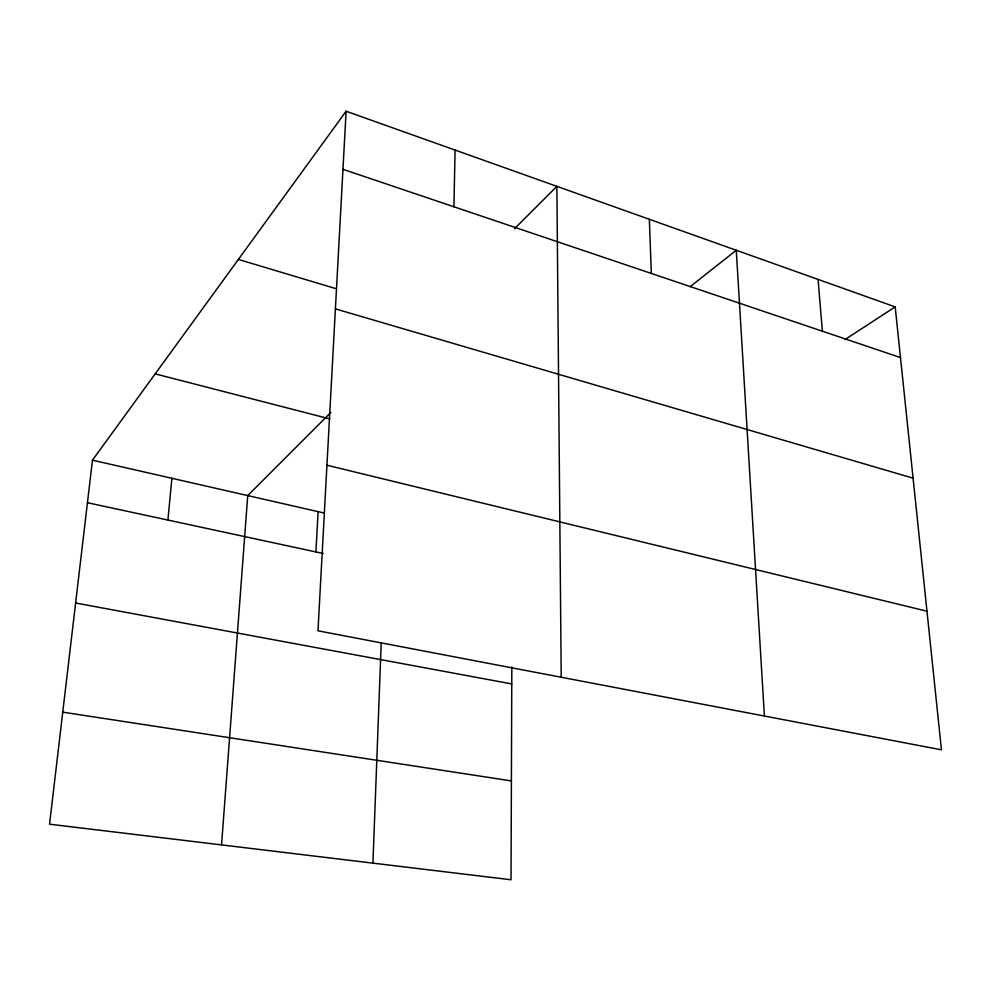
<?xml version="1.0" encoding="UTF-8"?>
<svg xmlns="http://www.w3.org/2000/svg" width="991" height="991" viewBox="0 0 991 991"><rect width="100%" height="100%" fill="white"/><g stroke="black" fill="none" stroke-linecap="round" stroke-linejoin="round"><path stroke-width="1.49" d="M511.827 666.906L511.022 879.76L49.55 824.19L92.46 460.171L346.107 111.24L895.195 306.888L941.45 749.828L317.975 630.809L346.107 111.24M453.903 206.772L455.104 150.087M372.926 863.124L381.213 642.825M315.894 551.925L318.136 511.653M221.55 844.902L247.738 495.587L330.907 412.392M167.9 520.052L171.901 478.294M514.552 228.661L556.868 186.345L561.216 677.237M690.207 286.622L736.276 250.265L764.395 716.022M845.05 339.504L895.195 306.888M62.755 712.145L511.393 780.908M75.626 603.011L511.765 683.926M87.443 502.722L323.301 553.523M92.46 460.171L324.131 513.016M326.943 465.225L926.969 611.212M155.191 373.867L329.904 418.945M335.404 308.882L913.083 478.17M238.385 259.431L335.615 288.554M342.96 169.312L900.485 357.578M818.071 279.412L822.381 331.205M649.365 219.296L651.298 273.429"/></g></svg>
